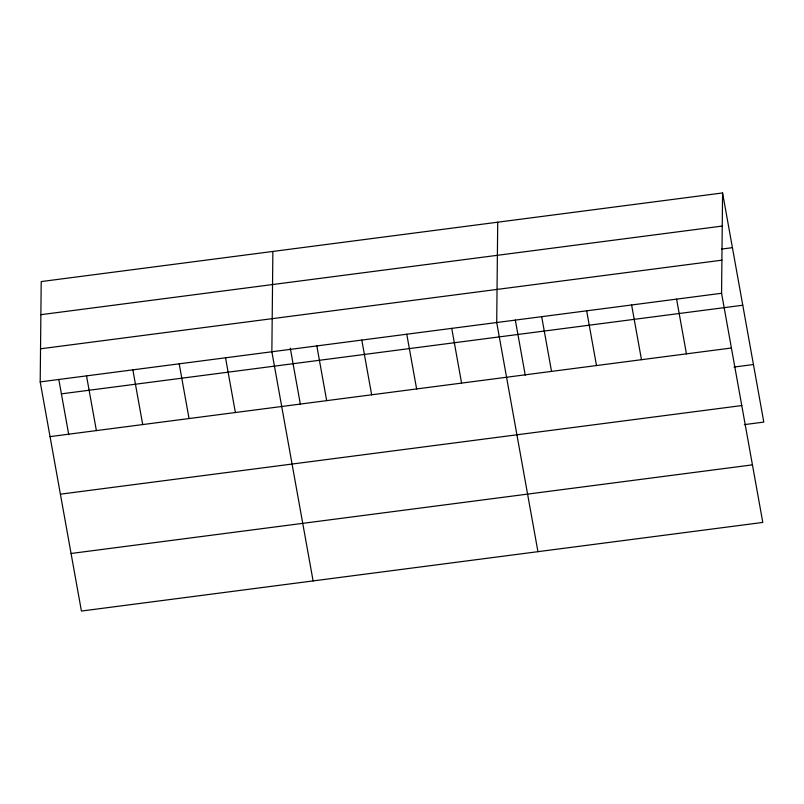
<?xml version="1.0" encoding="UTF-8"?>
<svg xmlns="http://www.w3.org/2000/svg" width="804" height="804" viewBox="0 0 804 804"><rect width="100%" height="100%" fill="white"/><g stroke="black" fill="none" stroke-linecap="round" stroke-linejoin="round"><path stroke-width="1.21" d="M722.575 192.95L721.57 293.279L762.795 522.429L81.425 611.05L40.2 381.9L41.205 281.571L722.575 192.95L763.8 422.1L744.353 424.623M272.868 251.441L271.863 351.77L313.098 580.92M497.716 222.195L496.711 322.525L537.946 551.675M40.873 314.686L722.243 226.065M721.479 249.089L732.414 247.672M40.532 348.795L721.902 260.174M40.2 381.9L721.57 293.279M61.405 393.849L742.775 305.229M50.049 436.622L731.409 348.001M733.992 367.066L753.438 364.534M60.4 494.179L741.77 405.558M71.074 553.484L752.443 464.863M676.596 299.128L686.445 353.85M631.622 304.977L641.471 359.7M586.659 310.826L596.498 365.549M541.685 316.675L551.534 371.398M515.334 320.082L525.253 375.247M451.747 328.374L461.586 383.096M406.774 334.223L416.623 388.945M361.8 340.072L371.649 394.794M316.836 345.921L326.675 400.643M290.264 348.132L300.405 404.492M225.532 357.8L235.381 412.512M179.202 363.82L189.04 418.542M132.861 369.85L142.71 424.572M86.53 375.88L96.379 430.592M58.813 379.458L68.742 434.622"/></g></svg>
